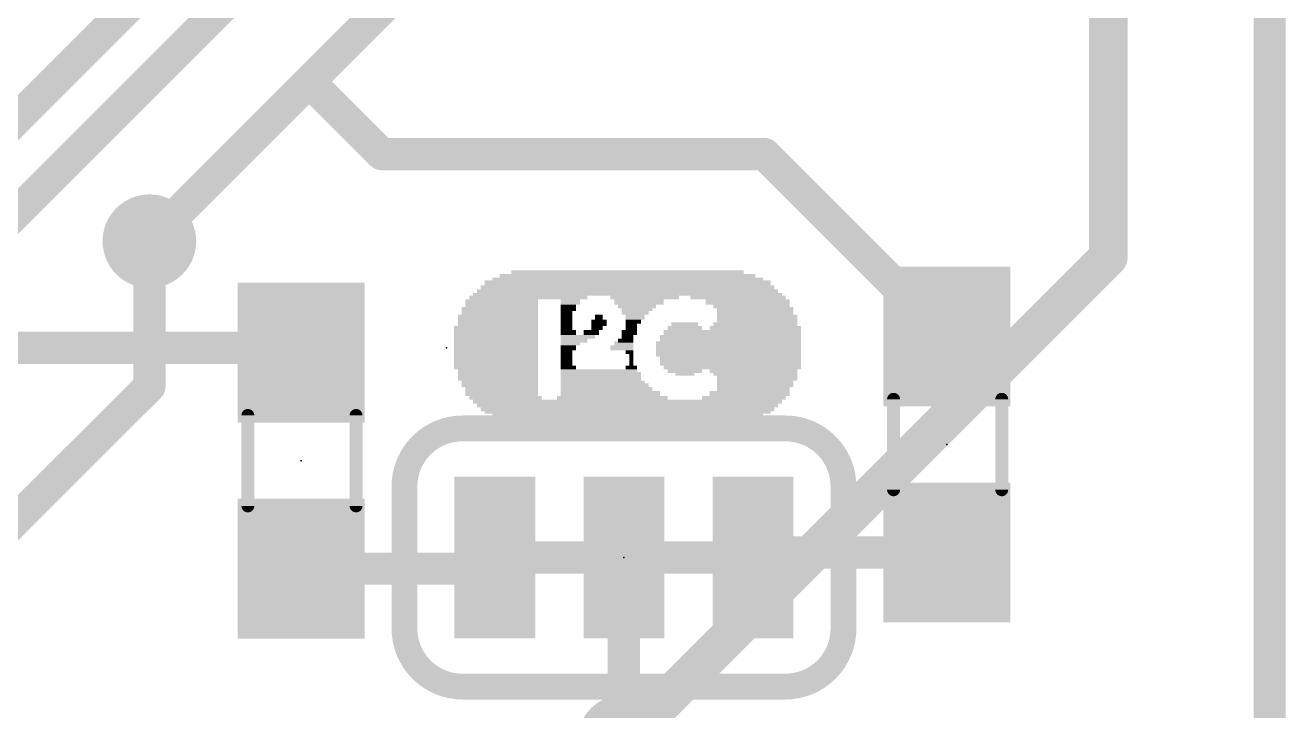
# Model space of a CAD drawing. Extents: x -38 to 69, y -21 to 41.
# Drawn here: x 30.85 to 40.77, y 6.41 to 11.81 of the extents above; entities that cross this region are included whole.
import ezdxf

# ---------------------------------------------------------------- set-up
doc = ezdxf.new("R2010")
doc.units = 0
for name, color, linetype in [('1', 12, 'CONTINUOUS'), ('16', 53, 'CONTINUOUS'), ('18', 110, 'CONTINUOUS'), ('20', 53, 'CONTINUOUS'), ('21', 41, 'CONTINUOUS'), ('23', 53, 'CONTINUOUS'), ('51', 53, 'CONTINUOUS')]:
    doc.layers.add(name, color=color, linetype=linetype)

# ---------------------------------------------------------------- blocks, each defined once
blk = doc.blocks.new('RECT')
blk.add_solid([(-0.5, -0.5), (0.5, -0.5), (-0.5, 0.5), (0.5, 0.5)])
blk = doc.blocks.new('ROUNDV')
at = {"const_width": 0.5}
blk.add_lwpolyline([(0, -0.25, 1), (0, 0.25, 1), (0, -0.25)], format="xyb", dxfattribs=at)

msp = doc.modelspace()

# ---------------------------------------------------------------- linework, layer by layer
at = {"layer": '1', "const_width": 0.254}
for points in [[(40.64, 40.64), (40.64, 0)], [(33.3756, 13.6645), (28.36, 8.6489)], [(30.06, 9.613), (33.8836, 13.4366)], [(34.3916, 12.6746), (33.0835, 11.3665)], [(31.8262, 10.1092), (33.0835, 11.3665)], [(33.655, 10.795), (33.0835, 11.3665)], [(36.664, 10.795), (33.655, 10.795)], [(38.1, 9.359), (36.664, 10.795)], [(32.981, 9.271), (30.06, 9.271)], [(33.02, 9.232), (32.981, 9.271)], [(34.544, 7.62), (34.456, 7.532)], [(35.56, 6.1722), (35.56, 7.62)], [(36.576, 7.62), (36.615, 7.659)], [(38.1, 7.659), (36.615, 7.659)], [(34.456, 7.532), (33.02, 7.532)]]:
    msp.add_lwpolyline(points, dxfattribs=at)
at = {"layer": '1', "const_width": 0.127}
for points in [[(33.1284, 11.4114, 1), (33.0386, 11.3216)], [(33.0386, 11.4114, 1), (33.1284, 11.3216)], [(33.1284, 11.3216, 1), (33.0386, 11.4114)], [(33.655, 10.8585, 1), (33.655, 10.7315)], [(36.7089, 10.8399, 1), (36.6191, 10.7501)], [(36.664, 10.7315, 1), (36.664, 10.8585)], [(33.6101, 10.7501, 1), (33.6999, 10.8399)], [(31.7813, 10.1541, 1), (31.8711, 10.0643)], [(38.0551, 9.3141, 1), (38.1449, 9.4039)], [(33.0259, 9.3159, 1), (32.9361, 9.2261)], [(32.9751, 9.1871, 1), (33.0649, 9.2769)], [(32.981, 9.2075, 1), (32.981, 9.3345)], [(34.5889, 7.5751, 1), (34.4991, 7.6649)], [(35.6235, 7.62, 1), (35.4965, 7.62)], [(36.615, 7.7225, 1), (36.615, 7.5955)], [(36.6599, 7.6141, 1), (36.5701, 7.7039)], [(38.1, 7.5955, 1), (38.1, 7.7225)], [(33.02, 7.5955, 1), (33.02, 7.4685)], [(34.4111, 7.5769, 1), (34.5009, 7.4871)], [(34.456, 7.4685, 1), (34.456, 7.5955)], [(36.5311, 7.6649, 1), (36.6209, 7.5751)]]:
    msp.add_lwpolyline(points, format="xyb", dxfattribs=at)
at = {"layer": '16'}
for points, const_width in [([(40.64, 40.64), (40.64, 0)], 0.254), ([(39.37, 9.9822), (39.37, 19.05)], 0.3048), ([(31.8262, 8.9662), (31.8262, 10.1092)], 0.254), ([(35.56, 6.1722), (39.37, 9.9822)], 0.3048), ([(30.48, 7.62), (31.8262, 8.9662)], 0.254)]:
    msp.add_lwpolyline(points, dxfattribs=dict(at, const_width=const_width))
for points, const_width in [([(31.8897, 10.1092, 1), (31.7627, 10.1092)], 0.127), ([(39.4239, 9.9283, 1), (39.3161, 10.0361)], 0.1524), ([(39.2938, 9.9822, 1), (39.4462, 9.9822)], 0.1524), ([(31.7627, 8.9662, 1), (31.8897, 8.9662)], 0.127), ([(31.8711, 8.9213, 1), (31.7813, 9.0111)], 0.127)]:
    msp.add_lwpolyline(points, format="xyb", dxfattribs=dict(at, const_width=const_width))
at = {"layer": '20', "const_width": 0.2032}
msp.add_lwpolyline([(40.64, 40.64), (40.64, 0)], dxfattribs=at)
at = {"layer": '21'}
for points, const_width in [([(34.29, 8.636, 0.4142), (33.8328, 8.1788)], 0.2032), ([(34.29, 8.6868, 1), (34.29, 8.5852)], 0.1016), ([(34.29, 8.5852, 1), (34.29, 8.6868)], 0.1016), ([(37.2872, 8.1788, 0.4142), (36.83, 8.636)], 0.2032), ([(36.83, 8.6868, 1), (36.83, 8.5852)], 0.1016), ([(36.83, 8.5852, 1), (36.83, 8.6868)], 0.1016), ([(33.8836, 8.1788, 1), (33.782, 8.1788)], 0.1016), ([(37.338, 8.1788, 1), (37.2364, 8.1788)], 0.1016), ([(33.782, 8.1788, 1), (33.8836, 8.1788)], 0.1016), ([(37.2364, 8.1788, 1), (37.338, 8.1788)], 0.1016), ([(33.8328, 7.0612, 0.4142), (34.29, 6.604)], 0.2032), ([(33.8836, 7.0612, 1), (33.782, 7.0612)], 0.1016), ([(36.83, 6.604, 0.4142), (37.2872, 7.0612)], 0.2032), ([(37.338, 7.0612, 1), (37.2364, 7.0612)], 0.1016), ([(33.782, 7.0612, 1), (33.8836, 7.0612)], 0.1016), ([(37.2364, 7.0612, 1), (37.338, 7.0612)], 0.1016), ([(34.29, 6.6548, 1), (34.29, 6.5532)], 0.1016), ([(34.29, 6.5532, 1), (34.29, 6.6548)], 0.1016), ([(36.83, 6.6548, 1), (36.83, 6.5532)], 0.1016), ([(36.83, 6.5532, 1), (36.83, 6.6548)], 0.1016)]:
    msp.add_lwpolyline(points, format="xyb", dxfattribs=dict(at, const_width=const_width))
at = {"layer": '21', "const_width": 0.2032}
for points in [[(34.29, 8.636), (36.83, 8.636)], [(33.8328, 8.1788), (33.8328, 7.0612)], [(37.2872, 8.1788), (37.2872, 7.0612)], [(36.83, 6.604), (34.29, 6.604)]]:
    msp.add_lwpolyline(points, dxfattribs=at)
at = {"layer": '23'}
for p in [(34.163, 9.271), (38.1, 8.509), (33.02, 8.382), (35.56, 7.62)]:
    msp.add_point(p, dxfattribs=at)
at = {"layer": '51', "const_width": 0.1016}
for points in [[(37.681, 8.865), (37.681, 8.153)], [(38.532, 8.865), (38.532, 8.153)], [(32.601, 8.738), (32.601, 8.026)], [(33.452, 8.738), (33.452, 8.026)]]:
    msp.add_lwpolyline(points, dxfattribs=at)
at = {"layer": '51', "const_width": 0.0508}
for points in [[(37.7064, 8.865, 1), (37.6556, 8.865)], [(38.5574, 8.865, 1), (38.5066, 8.865)], [(32.6264, 8.738, 1), (32.5756, 8.738)], [(33.4774, 8.738, 1), (33.4266, 8.738)], [(37.6556, 8.153, 1), (37.7064, 8.153)], [(38.5066, 8.153, 1), (38.5574, 8.153)], [(32.5756, 8.026, 1), (32.6264, 8.026)], [(33.4266, 8.026, 1), (33.4774, 8.026)]]:
    msp.add_lwpolyline(points, format="xyb", dxfattribs=at)

# ---------------------------------------------------------------- block references
at = {"layer": '1', "xscale": 1.1, "rotation": 270}
for p in [(38.1, 9.359), (33.02, 9.232), (38.1, 7.659), (33.02, 7.532)]:
    msp.add_blockref('RECT', p, dxfattribs=at)
at = {"layer": '1', "rotation": 180}
for p, xscale, yscale in [((34.544, 7.62), 0.635, 1.27), ((35.56, 7.62), 0.635, 1.27), ((36.576, 7.62), 0.635, 1.27), ((35.052, 7.62), 0.4064, 0.254), ((36.068, 7.62), 0.4064, 0.254)]:
    msp.add_blockref('RECT', p, dxfattribs=dict(at, xscale=xscale, yscale=yscale))
at = {"layer": '18', "xscale": 0.7366, "yscale": 0.7366}
for p in [(31.8262, 10.1092), (31.8262, 10.1092), (35.56, 6.1722), (35.56, 6.1722)]:
    msp.add_blockref('ROUNDV', p, dxfattribs=at)
at = {"layer": '21'}
for p, xscale, yscale in [((35.588, 9.811), 2.13, 0.02), ((35.588, 9.836), 2.01, 0.03), ((35.588, 9.866), 1.83, 0.03), ((35.588, 9.716), 2.37, 0.03), ((35.588, 9.746), 2.31, 0.03), ((35.588, 9.781), 2.25, 0.04), ((34.598, 9.631), 0.57, 0.04), ((34.808, 9.666), 0.93, 0.03), ((35.588, 9.691), 2.43, 0.02), ((35.138, 9.631), 0.15, 0.04), ((35.723, 9.666), 0.54, 0.03), ((35.678, 9.631), 0.39, 0.04), ((36.458, 9.666), 0.75, 0.03), ((36.533, 9.631), 0.66, 0.04), ((34.568, 9.511), 0.63, 0.04), ((34.583, 9.576), 0.6, 0.03), ((34.583, 9.546), 0.6, 0.03), ((34.598, 9.596), 0.57, 0.03), ((35.123, 9.596), 0.12, 0.03), ((35.123, 9.576), 0.12, 0.03), ((35.108, 9.546), 0.09, 0.03), ((35.108, 9.511), 0.09, 0.04), ((35.363, 9.511), 0.06, 0.04), ((35.663, 9.596), 0.3, 0.03), ((35.663, 9.576), 0.24, 0.03), ((35.648, 9.546), 0.21, 0.03), ((35.648, 9.511), 0.15, 0.04), ((36.563, 9.596), 0.6, 0.03), ((36.593, 9.576), 0.6, 0.03), ((36.593, 9.546), 0.6, 0.03), ((36.608, 9.511), 0.63, 0.04), ((34.553, 9.426), 0.66, 0.03), ((34.568, 9.476), 0.63, 0.03), ((34.568, 9.456), 0.63, 0.03), ((35.108, 9.476), 0.09, 0.03), ((35.108, 9.456), 0.09, 0.03), ((35.108, 9.426), 0.09, 0.03), ((35.363, 9.476), 0.12, 0.03), ((35.363, 9.456), 0.12, 0.03), ((35.348, 9.426), 0.09, 0.03), ((35.633, 9.476), 0.12, 0.03), ((35.618, 9.456), 0.09, 0.03), ((35.618, 9.426), 0.09, 0.03), ((36.038, 9.426), 0.27, 0.03), ((36.038, 9.456), 0.21, 0.03), ((36.593, 9.426), 0.72, 0.03), ((36.593, 9.456), 0.66, 0.03), ((36.608, 9.476), 0.63, 0.03), ((34.553, 9.391), 0.66, 0.04), ((34.553, 9.356), 0.66, 0.03), ((34.553, 9.326), 0.66, 0.03), ((35.123, 9.391), 0.12, 0.04), ((35.198, 9.356), 0.27, 0.03), ((35.168, 9.326), 0.21, 0.03), ((35.303, 9.391), 0.12, 0.04), ((35.573, 9.326), 0.12, 0.03), ((35.603, 9.391), 0.12, 0.04), ((35.588, 9.356), 0.09, 0.03), ((36.398, 9.356), 1.11, 0.03), ((36.398, 9.326), 1.11, 0.03), ((36.413, 9.391), 1.08, 0.04), ((34.553, 9.306), 0.66, 0.03), ((34.553, 9.271), 0.66, 0.04), ((34.553, 9.236), 0.66, 0.03), ((34.553, 9.216), 0.66, 0.03), ((35.138, 9.306), 0.15, 0.03), ((35.123, 9.271), 0.12, 0.04), ((35.108, 9.236), 0.09, 0.03), ((35.108, 9.216), 0.09, 0.03), ((35.543, 9.271), 0.18, 0.04), ((35.558, 9.306), 0.15, 0.03), ((35.603, 9.236), 0.06, 0.03), ((35.618, 9.216), 0.03, 0.03), ((36.383, 9.306), 1.14, 0.03), ((36.383, 9.271), 1.14, 0.04), ((36.383, 9.236), 1.14, 0.03), ((36.383, 9.216), 1.14, 0.03), ((34.553, 9.186), 0.66, 0.03), ((34.553, 9.151), 0.66, 0.04), ((34.553, 9.116), 0.66, 0.03), ((35.108, 9.186), 0.09, 0.03), ((35.108, 9.151), 0.09, 0.04), ((35.123, 9.116), 0.12, 0.03), ((35.618, 9.116), 0.09, 0.03), ((35.618, 9.186), 0.03, 0.03), ((35.618, 9.151), 0.03, 0.04), ((36.398, 9.186), 1.11, 0.03), ((36.398, 9.151), 1.11, 0.04), ((36.413, 9.116), 1.08, 0.03), ((34.568, 9.086), 0.63, 0.03), ((34.568, 9.066), 0.63, 0.03), ((34.568, 9.031), 0.63, 0.04), ((35.363, 9.086), 0.6, 0.03), ((35.378, 9.066), 0.63, 0.03), ((35.378, 9.031), 0.63, 0.04), ((36.038, 9.086), 0.27, 0.03), ((36.038, 9.066), 0.15, 0.03), ((36.578, 9.086), 0.69, 0.03), ((36.593, 9.066), 0.66, 0.03), ((36.608, 9.031), 0.63, 0.04), ((34.583, 8.996), 0.6, 0.03), ((34.583, 8.976), 0.6, 0.03), ((34.598, 8.946), 0.57, 0.03), ((34.598, 8.911), 0.57, 0.04), ((35.393, 8.996), 0.66, 0.03), ((35.408, 8.976), 0.69, 0.03), ((35.423, 8.946), 0.72, 0.03), ((35.453, 8.911), 0.78, 0.04), ((36.548, 8.911), 0.63, 0.04), ((36.593, 8.996), 0.6, 0.03), ((36.593, 8.976), 0.6, 0.03), ((36.578, 8.946), 0.57, 0.03), ((34.628, 8.876), 0.57, 0.03), ((35.588, 8.846), 2.43, 0.03), ((35.588, 8.816), 2.37, 0.03), ((35.468, 8.876), 0.87, 0.03), ((36.503, 8.876), 0.66, 0.03), ((35.588, 8.786), 2.31, 0.03), ((35.588, 8.766), 2.25, 0.03), ((35.588, 8.736), 2.13, 0.03), ((35.588, 8.706), 2.01, 0.03), ((35.588, 8.676), 1.83, 0.03)]:
    msp.add_blockref('RECT', p, dxfattribs=dict(at, xscale=xscale, yscale=yscale))
at = {"layer": '51', "xscale": 0.5001, "yscale": 0.95, "rotation": 270}
for p in [(38.1051, 9.0972), (33.0251, 8.9702), (38.1051, 7.9287), (33.0251, 7.8018)]:
    msp.add_blockref('RECT', p, dxfattribs=at)

doc.saveas('drawing.dxf')
